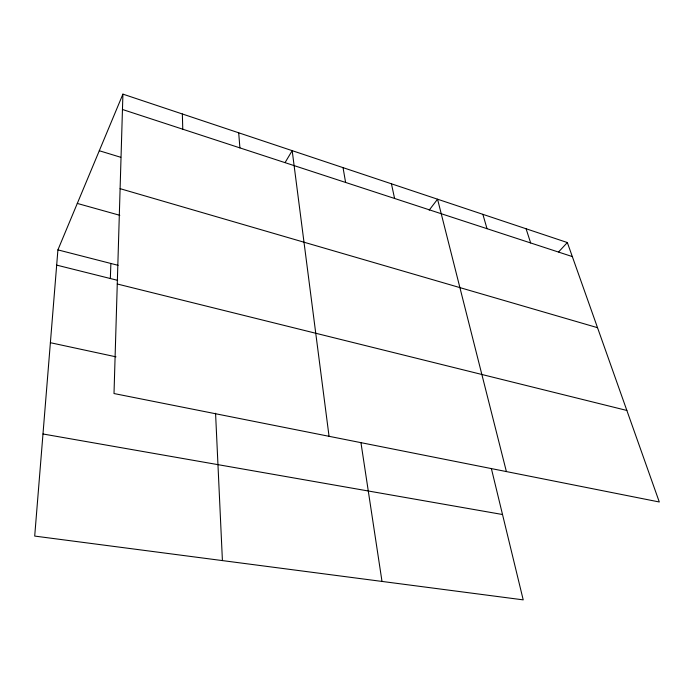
<?xml version="1.0" encoding="UTF-8"?>
<svg xmlns="http://www.w3.org/2000/svg" width="694" height="694" viewBox="0 0 694 694"><rect width="100%" height="100%" fill="white"/><g stroke="black" fill="none" stroke-linecap="round" stroke-linejoin="round"><path stroke-width="1.04" d="M122.916 94.132L114.007 393.541L659.3 501.988L567.345 242.544L122.916 94.132L57.914 249.883L34.7 536.08L523.215 599.868L491.352 468.459M110.337 278.52L110.875 263.468M285.113 162.517L292.183 150.659L329.051 436.309M429.187 210.135L437.558 199.204L506.394 471.573M558.618 251.913L567.345 242.544M42.985 433.984L502.517 514.514M50.384 342.706L115.985 356.837M117.269 284.002L626.856 410.458M56.682 265.117L117.65 280.35M57.914 249.883L118.093 265.325M77.303 203.437L119.802 215.305M120.105 188.664L597.517 327.681M99.294 150.737L120.721 157.278M122.465 109.487L572.316 256.58M526.078 228.768L530.667 242.961M482.868 214.333L487.014 228.69M391.433 183.806L394.582 198.467M343.036 167.636L345.603 182.453M360.967 442.781L382.004 581.425M238.693 132.797L239.907 147.891M215.565 413.26L222.418 560.587M182.349 113.981L182.774 129.205"/></g></svg>
